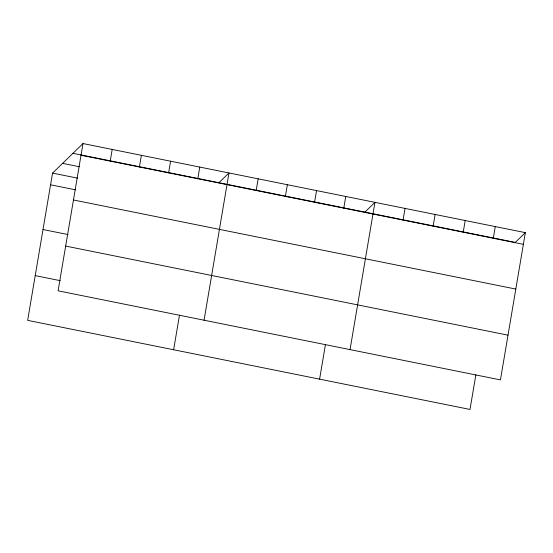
<?xml version="1.0" encoding="UTF-8"?>
<svg xmlns="http://www.w3.org/2000/svg" width="553" height="553" viewBox="0 0 553 553"><rect width="100%" height="100%" fill="white"/><g stroke="black" fill="none" stroke-linecap="round" stroke-linejoin="round"><path stroke-width="0.83" d="M82.998 143.559L58.093 290.816L500.444 379.897L525.35 232.64L82.998 143.559L52.556 173.103L27.65 320.36L470.002 409.441L475.856 374.83M110.22 161.123L112.197 149.441M139.411 167.006L141.388 155.317M168.61 172.882L170.587 161.2M197.801 178.764L199.778 167.075M173.628 349.759L179.483 315.148M204.071 320.208L228.977 172.958L218.926 182.704M256.191 190.522L258.168 178.833M285.389 196.398L287.366 184.716M314.581 202.28L316.558 190.598M343.779 208.156L345.756 196.474M319.599 379.151L325.454 344.547M350.042 349.607L374.948 202.357L364.904 212.103M403.054 220.094L405.031 208.412M433.137 226.156L435.107 214.467M463.214 232.212L465.191 220.529M493.297 238.267L495.267 226.585M525.35 232.64L515.306 242.394L72.955 153.305M81.021 155.241L523.373 244.329M62.6 163.356L79.286 166.716M52.556 173.103L77.579 178.142M50.579 184.792L75.602 189.831M73.452 199.979L515.804 289.067M43.01 229.53L68.04 234.569M65.662 246.078L508.013 335.159M35.219 275.622L60.242 280.661"/></g></svg>
